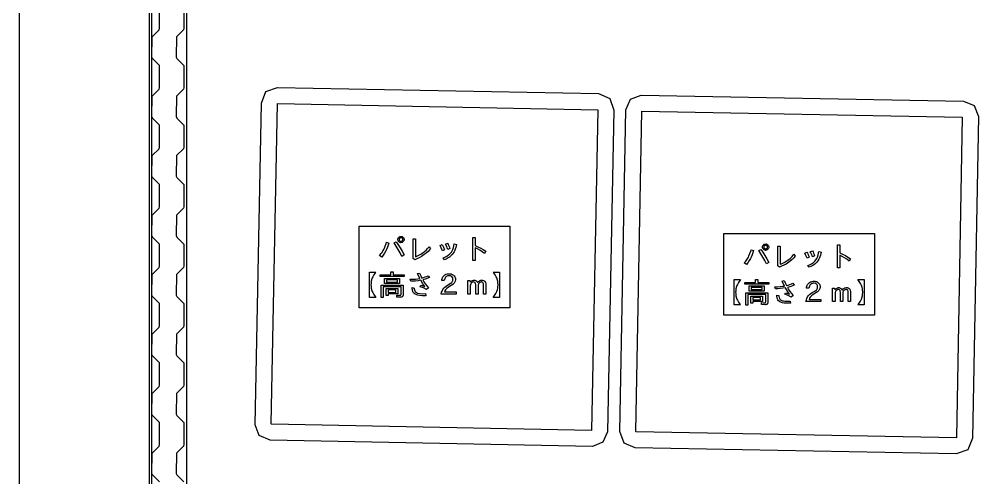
# Model space of a CAD drawing. Extents: x -928 to 12020, y -652 to 16065.
# Drawn here: x -620 to 3904, y 4155 to 6297 of the extents above; entities that cross this region are included whole.
import ezdxf

# ---------------------------------------------------------------- set-up
doc = ezdxf.new("R2010")
doc.units = 0
for name, color, linetype in [('名称ラベル', 1, 'Continuous'), ('壁', 8, 'Continuous'), ('寸法', 2, 'Continuous'), ('床', 9, 'Continuous'), ('荷', 34, 'Continuous'), ('設備', 5, 'Continuous')]:
    doc.layers.add(name, color=color, linetype=linetype)

msp = doc.modelspace()

# ---------------------------------------------------------------- linework, layer by layer
at = {"layer": '名称ラベル'}
for points in [[(969.83, 4948.71), (969.83, 5330.19), (1673.26, 5330.19), (1673.26, 4948.71)], [(2675.3, 4913.5), (2675.3, 5294.98), (3378.73, 5294.98), (3378.73, 4913.5)], [(1065.07, 5193.14), (1071.95, 5201.57), (1075.16, 5206.06), (1081.1, 5215.59), (1083.84, 5220.64), (1088.85, 5231.28), (1091.12, 5236.88), (1095.19, 5248.64), (1096.99, 5254.79), (1107.85, 5250.98), (1101.44, 5232), (1096.48, 5220.33), (1093.79, 5214.79), (1088, 5204.31), (1081.66, 5194.62), (1074.76, 5185.71)], [(1132.4, 5251.5), (1141.97, 5256.54), (1151.31, 5243.16), (1160.66, 5228.56), (1170.02, 5212.72), (1179.38, 5195.66), (1168.72, 5188.49), (1160.66, 5204.84), (1151.92, 5220.78), (1142.5, 5236.34)], [(1150.3, 5267.78), (1150.69, 5271.28), (1151.85, 5274.4), (1153.79, 5277.16), (1155.52, 5278.79), (1158.49, 5280.7), (1161.27, 5281.73), (1167.89, 5281.89), (1169.73, 5281.36), (1172.35, 5280.07), (1176.18, 5276.7), (1177.69, 5274.46), (1178.72, 5272.05), (1179.38, 5267.65), (1179.12, 5264.92), (1178.32, 5262.31), (1176.99, 5259.83), (1175.45, 5257.78), (1173.7, 5256.1), (1171.76, 5254.79), (1169.61, 5253.86), (1167.26, 5253.3), (1161.84, 5253.41), (1163.49, 5253.49), (1160.74, 5253.71), (1158.12, 5254.86), (1154.7, 5257.24), (1152.96, 5259.14), (1151.66, 5261.3), (1150.52, 5265)], [(1161.8, 5275.79), (1158.74, 5273.94), (1156.93, 5271.53), (1156.25, 5269.32), (1156.12, 5267.65), (1156.28, 5266.1), (1156.96, 5264.16), (1159, 5261.22), (1161.3, 5259.63), (1164.11, 5258.88), (1170.26, 5258.85), (1166.39, 5259.07), (1169.76, 5260.5), (1172.27, 5263.03), (1173.38, 5265.77), (1173.38, 5269.56), (1172.53, 5271.84), (1171.02, 5273.8), (1169.23, 5275.18), (1166.88, 5276.14), (1170.99, 5276.14), (1163.06, 5276.36), (1163.5, 5276.26), (1155.22, 5275.54)], [(1221, 5271.2), (1232.5, 5271.2), (1232.53, 5186.97), (1239.15, 5189.63), (1251.72, 5195.66), (1257.64, 5199.01), (1268.73, 5206.37), (1273.92, 5210.39), (1283.55, 5219.09), (1287.99, 5223.77), (1296.15, 5233.79), (1302.48, 5224.23), (1298.4, 5219.09), (1291.34, 5211.58), (1283.15, 5204.32), (1273.85, 5197.3), (1260.06, 5188.35), (1249.67, 5182.51), (1239.35, 5177.5), (1229.08, 5173.31), (1221, 5179.51)], [(1373.7, 5245.68), (1383.13, 5250.07), (1386.21, 5244.58), (1388.98, 5238.75), (1391.44, 5232.59), (1393.6, 5226.1), (1383.65, 5221.45), (1381.55, 5228.24), (1379.19, 5234.55), (1376.57, 5240.36)], [(1501.13, 5170.14), (1501.13, 5277.28), (1511.85, 5277.28), (1511.86, 5240.25), (1524.93, 5233.99), (1537.61, 5227.36), (1549.87, 5220.36), (1561.74, 5212.98), (1554.76, 5202.26), (1543.84, 5210.24), (1533.05, 5217.44), (1522.39, 5223.87), (1511.88, 5229.48), (1511.85, 5170.14)], [(1347.91, 5239.61), (1357.02, 5244.06), (1360.18, 5238.47), (1363.07, 5232.53), (1368.01, 5219.64), (1358.25, 5214.99), (1353.37, 5228.18)], [(1361.42, 5181.64), (1369.15, 5184.47), (1379.61, 5189.68), (1385.82, 5193.8), (1394.01, 5200.96), (1400.53, 5208.87), (1403.87, 5214.3), (1406.82, 5220.39), (1410.48, 5230.75), (1412.42, 5238.47), (1413.95, 5246.84), (1424.42, 5244.39), (1421.32, 5230.33), (1418.56, 5221.79), (1415.25, 5213.91), (1413.39, 5210.21), (1409.26, 5203.32), (1404.58, 5197.09), (1400.08, 5192.24), (1392.18, 5185.59), (1386.14, 5181.59), (1375.95, 5176.21), (1368.4, 5173.05)], [(2770.54, 5157.93), (2777.42, 5166.35), (2780.63, 5170.85), (2786.58, 5180.38), (2789.31, 5185.43), (2791.9, 5190.66), (2796.59, 5201.67), (2800.66, 5213.42), (2802.46, 5219.58), (2813.32, 5215.76), (2806.92, 5196.78), (2801.95, 5185.12), (2799.26, 5179.58), (2793.48, 5169.1), (2787.13, 5159.4), (2780.23, 5150.5)], [(2837.88, 5216.28), (2847.44, 5221.32), (2856.78, 5207.95), (2866.13, 5193.34), (2875.49, 5177.51), (2884.85, 5160.45), (2874.19, 5153.28), (2866.13, 5169.62), (2857.39, 5185.57), (2847.97, 5201.12)], [(2855.78, 5232.57), (2856.16, 5236.06), (2857.33, 5239.19), (2859.26, 5241.94), (2860.99, 5243.57), (2863.96, 5245.49), (2866.74, 5246.52), (2873.36, 5246.68), (2876.1, 5245.78), (2877.83, 5244.85), (2881.65, 5241.48), (2883.9, 5237.65), (2884.62, 5235.13), (2884.85, 5232.44), (2884.59, 5229.7), (2883.79, 5227.1), (2882.46, 5224.62), (2880.92, 5222.56), (2879.18, 5220.88), (2877.23, 5219.58), (2875.08, 5218.64), (2872.73, 5218.08), (2867.32, 5218.2), (2868.99, 5218.28), (2866.22, 5218.49), (2863.59, 5219.64), (2860.17, 5222.02), (2858.44, 5223.93), (2857.13, 5226.08), (2855.99, 5229.78)], [(2867.27, 5240.58), (2864.21, 5238.73), (2862.4, 5236.31), (2861.88, 5234.88), (2861.59, 5232.44), (2861.85, 5230.5), (2862.43, 5228.95), (2864.47, 5226), (2866.77, 5224.42), (2869.58, 5223.66), (2875.77, 5223.64), (2871.87, 5223.86), (2875.23, 5225.28), (2877.75, 5227.81), (2878.86, 5230.56), (2878.85, 5234.35), (2878.01, 5236.63), (2876.49, 5238.59), (2874.7, 5239.96), (2872.36, 5240.92), (2876.46, 5240.93), (2868.54, 5241.15), (2868.97, 5241.05), (2860.69, 5240.33)], [(2926.47, 5235.99), (2937.97, 5235.99), (2938, 5151.76), (2944.63, 5154.41), (2957.19, 5160.45), (2968.78, 5167.37), (2974.21, 5171.16), (2984.33, 5179.41), (2989.02, 5183.87), (2993.47, 5188.55), (3001.62, 5198.58), (3007.96, 5189.01), (3001.64, 5181.35), (2994.21, 5173.92), (2985.65, 5166.74), (2979.32, 5162.09), (2965.53, 5153.14), (2955.15, 5147.3), (2944.82, 5142.28), (2934.55, 5138.09), (2926.47, 5144.3)], [(3053.39, 5204.39), (3062.5, 5208.85), (3065.66, 5203.25), (3068.54, 5197.32), (3073.48, 5184.42), (3063.72, 5179.77), (3058.85, 5192.97)], [(3066.89, 5146.43), (3074.62, 5149.25), (3085.08, 5154.46), (3094.17, 5160.84), (3099.48, 5165.75), (3106, 5173.65), (3109.35, 5179.09), (3112.29, 5185.17), (3115.95, 5195.53), (3117.89, 5203.25), (3119.43, 5211.63), (3129.89, 5209.17), (3126.79, 5195.12), (3124.03, 5186.57), (3120.73, 5178.69), (3118.87, 5175), (3114.74, 5168.1), (3110.06, 5161.87), (3105.55, 5157.02), (3100.44, 5152.51), (3091.62, 5146.37), (3084.98, 5142.7), (3073.87, 5137.83)], [(3079.17, 5210.47), (3088.6, 5214.86), (3091.68, 5209.36), (3094.45, 5203.54), (3096.92, 5197.38), (3099.07, 5190.89), (3089.12, 5186.23), (3087.02, 5193.03), (3084.66, 5199.33), (3082.04, 5205.15)], [(3206.6, 5134.93), (3206.6, 5242.06), (3217.33, 5242.06), (3217.34, 5205.04), (3230.4, 5198.78), (3243.08, 5192.15), (3255.35, 5185.14), (3267.21, 5177.77), (3260.23, 5167.04), (3249.31, 5175.02), (3238.52, 5182.23), (3227.86, 5188.66), (3217.35, 5194.27), (3217.33, 5134.93)], [(1017.83, 4996.97), (1017.83, 5115.55), (1047.88, 5115.55), (1044.13, 5111.31), (1037.62, 5102.47), (1032.4, 5093.11), (1030.29, 5088.23), (1028.49, 5083.23), (1025.89, 5072.84), (1024.59, 5061.94), (1024.42, 5056.29), (1024.59, 5050.61), (1025.89, 5039.64), (1028.49, 5029.22), (1030.29, 5024.21), (1032.4, 5019.33), (1037.62, 5009.98), (1040.71, 5005.51), (1047.88, 4996.97)], [(1066.81, 5094.09), (1066.81, 5101.91), (1117.57, 5101.92), (1117.61, 5115.81), (1127.56, 5115.81), (1127.6, 5101.91), (1179.19, 5101.91), (1179.19, 5094.09)], [(1595.21, 5115.55), (1625.26, 5115.55), (1625.26, 4996.97), (1595.21, 4996.97), (1598.96, 5001.2), (1605.48, 5010.04), (1608.25, 5014.66), (1612.81, 5024.26), (1616.06, 5034.36), (1617.21, 5039.61), (1618.02, 5044.98), (1618.67, 5056.1), (1618.02, 5067.26), (1617.21, 5072.65), (1616.06, 5077.93), (1612.81, 5088.08), (1610.69, 5092.98), (1605.48, 5102.38), (1598.96, 5111.28)], [(1088.14, 5061.66), (1088.14, 5086.15), (1157.86, 5086.15), (1157.86, 5061.66)], [(1097.38, 5068.88), (1148.58, 5068.83), (1148.62, 5078.93), (1097.42, 5078.97)], [(1207.88, 5082.33), (1219.71, 5082.23), (1231.93, 5082.78), (1243.85, 5084.06), (1252.55, 5085.49), (1241.61, 5108.37), (1251.17, 5111.02), (1256.89, 5097.97), (1262.17, 5087.64), (1270.1, 5089.84), (1277.7, 5092.41), (1284.96, 5095.34), (1291.89, 5098.62), (1297.44, 5089.83), (1282.63, 5083.93), (1266.78, 5079.26), (1272.39, 5069.79), (1278.61, 5060.27), (1285.38, 5050.73), (1292.73, 5041.17), (1284.52, 5034.13), (1270.25, 5041.03), (1254.99, 5046.73), (1257.9, 5054.29), (1267.64, 5051.04), (1276.72, 5047.49), (1271.74, 5054.03), (1266.8, 5061.19), (1257.38, 5077.02), (1245.22, 5075.05), (1233.42, 5073.64), (1221.99, 5072.79), (1210.92, 5072.51)], [(1352.89, 5012.67), (1355.06, 5021.55), (1357.05, 5026.97), (1360.84, 5034.33), (1365.62, 5040.77), (1369.86, 5045.14), (1375.59, 5049.86), (1382.48, 5054.44), (1394.9, 5061.78), (1401.84, 5067.01), (1404.3, 5069.72), (1406.23, 5072.79), (1407.13, 5074.97), (1407.92, 5078.42), (1407.94, 5083.67), (1406.87, 5088.56), (1405.94, 5090.65), (1403.27, 5094.08), (1399.55, 5096.53), (1397.27, 5097.39), (1391.95, 5098.37), (1386.94, 5098.42), (1383.25, 5097.83), (1379.91, 5096.65), (1375.53, 5093.78), (1373.02, 5091.13), (1370.85, 5087.89), (1369.21, 5084.24), (1368.07, 5080.08), (1367.43, 5075.42), (1355.67, 5075.42), (1356.33, 5080.3), (1357.42, 5084.8), (1358.93, 5088.94), (1360.87, 5092.71), (1364.56, 5097.67), (1369.21, 5101.84), (1374.47, 5104.97), (1380.28, 5107), (1386.64, 5107.93), (1394.03, 5107.69), (1398.82, 5106.79), (1401.8, 5105.86), (1407.3, 5103.21), (1411.05, 5100.51), (1414.12, 5097.4), (1416.51, 5093.9), (1418.21, 5089.99), (1419.24, 5085.68), (1419.51, 5079.06), (1418.55, 5073.57), (1417.27, 5070.14), (1415.47, 5066.87), (1413.16, 5063.79), (1410.33, 5060.88), (1407, 5058.04), (1399.94, 5053.21), (1386.66, 5045.49), (1378.79, 5039.38), (1372.82, 5032.73), (1369.9, 5028), (1367.84, 5023.06), (1422.1, 5023.01), (1422.1, 5012.67)], [(1477.99, 5012.67), (1477.99, 5075.55), (1486.46, 5075.55), (1488.36, 5067.65), (1492.89, 5072.18), (1495.96, 5074.51), (1499.06, 5076.25), (1503.77, 5077.78), (1508.73, 5077.99), (1510.44, 5077.75), (1515.09, 5076.09), (1519.01, 5073.01), (1521.21, 5070.17), (1523.1, 5066.74), (1527.51, 5071.67), (1532.34, 5075.22), (1537.59, 5077.36), (1541.32, 5077.99), (1546.56, 5077.83), (1550.94, 5076.58), (1554.66, 5074.25), (1557.71, 5070.85), (1560.12, 5066), (1561.28, 5060.19), (1561.35, 5012.67), (1550.24, 5012.67), (1550.24, 5057.39), (1549.98, 5060.97), (1549.2, 5063.89), (1547.05, 5067.05), (1544.96, 5068.36), (1542.33, 5069.05), (1540.87, 5069.09), (1538.94, 5068.95), (1536.15, 5068.21), (1533.49, 5066.85), (1531.78, 5065.59), (1530.14, 5064.04), (1527.99, 5061.26), (1526.9, 5059.26), (1525.78, 5056.03), (1525.23, 5051.31), (1525.23, 5012.67), (1514.12, 5012.67), (1514.12, 5057.39), (1513.81, 5060.6), (1512.55, 5064.1), (1509.97, 5067.3), (1507.37, 5068.73), (1504.11, 5069.1), (1499.54, 5067.89), (1495.34, 5065.07), (1492.88, 5062.44), (1491.52, 5060.45), (1489.71, 5056.12), (1489.11, 5051.31), (1489.11, 5012.67)], [(2723.3, 4961.76), (2723.3, 5080.33), (2753.35, 5080.33), (2746.19, 5071.74), (2743.09, 5067.25), (2737.88, 5057.89), (2735.76, 5053.02), (2733.97, 5048.01), (2731.36, 5037.62), (2730.06, 5026.72), (2729.9, 5021.08), (2730.06, 5015.39), (2731.36, 5004.43), (2733.97, 4994), (2735.76, 4988.99), (2737.88, 4984.12), (2743.09, 4974.77), (2749.61, 4965.96), (2753.35, 4961.76)], [(2772.29, 5058.88), (2772.29, 5066.7), (2823.05, 5066.7), (2823.08, 5080.59), (2833.03, 5080.59), (2833.07, 5066.7), (2884.66, 5066.7), (2884.66, 5058.88)], [(2913.35, 5047.12), (2925.18, 5047.01), (2937.4, 5047.56), (2949.33, 5048.84), (2958.02, 5050.28), (2947.08, 5073.16), (2956.65, 5075.81), (2962.37, 5062.76), (2967.65, 5052.43), (2975.57, 5054.63), (2983.17, 5057.2), (2990.44, 5060.12), (2997.36, 5063.4), (3002.92, 5054.62), (2988.1, 5048.72), (2972.25, 5044.05), (2977.87, 5034.57), (2984.08, 5025.05), (2990.86, 5015.51), (2998.2, 5005.96), (2989.99, 4998.91), (2975.73, 5005.81), (2960.46, 5011.51), (2963.37, 5019.07), (2973.11, 5015.83), (2982.19, 5012.28), (2977.21, 5018.81), (2972.27, 5025.97), (2962.85, 5041.81), (2950.69, 5039.84), (2938.89, 5038.43), (2927.46, 5037.58), (2916.39, 5037.3)], [(3058.36, 4977.46), (3060.53, 4986.34), (3062.52, 4991.75), (3066.32, 4999.11), (3071.09, 5005.56), (3075.33, 5009.92), (3081.06, 5014.65), (3087.95, 5019.23), (3100.38, 5026.57), (3107.31, 5031.8), (3109.78, 5034.5), (3111.7, 5037.58), (3112.6, 5039.76), (3113.4, 5043.21), (3113.41, 5048.45), (3112.35, 5053.35), (3111.41, 5055.44), (3108.75, 5058.86), (3105.02, 5061.31), (3102.75, 5062.17), (3097.42, 5063.15), (3092.42, 5063.21), (3088.72, 5062.61), (3085.38, 5061.43), (3082.37, 5059.67), (3078.5, 5055.92), (3076.32, 5052.67), (3074.68, 5049.02), (3073.54, 5044.86), (3072.9, 5040.2), (3061.14, 5040.2), (3061.8, 5045.08), (3062.89, 5049.59), (3064.4, 5053.73), (3066.34, 5057.49), (3070.03, 5062.45), (3074.68, 5066.63), (3079.94, 5069.76), (3085.75, 5071.79), (3092.11, 5072.71), (3099.5, 5072.47), (3102.74, 5071.94), (3107.28, 5070.65), (3112.77, 5067.99), (3116.52, 5065.29), (3119.59, 5062.19), (3121.98, 5058.69), (3123.69, 5054.78), (3124.71, 5050.47), (3124.99, 5043.85), (3124.02, 5038.36), (3122.74, 5034.92), (3120.94, 5031.66), (3118.63, 5028.57), (3115.81, 5025.66), (3112.47, 5022.83), (3105.41, 5018), (3092.13, 5010.27), (3084.26, 5004.17), (3078.29, 4997.52), (3075.37, 4992.78), (3073.31, 4987.84), (3127.57, 4987.8), (3127.57, 4977.46)], [(3300.69, 5080.33), (3330.73, 5080.33), (3330.73, 4961.76), (3300.69, 4961.76), (3304.43, 4965.99), (3310.95, 4974.83), (3313.72, 4979.44), (3318.28, 4989.04), (3321.54, 4999.15), (3322.68, 5004.39), (3323.49, 5009.76), (3324.14, 5020.88), (3323.49, 5032.05), (3322.68, 5037.44), (3321.54, 5042.71), (3318.28, 5052.87), (3313.72, 5062.53), (3310.95, 5067.17), (3307.85, 5071.68)], [(1071.6, 4996.71), (1071.6, 5053.71), (1174.41, 5053.71), (1174.32, 5006.5), (1173.64, 5003.73), (1173.04, 5002.56), (1172.27, 5001.52), (1170.23, 4999.86), (1167.5, 4998.75), (1164.09, 4998.2), (1146.1, 4998.71), (1144.81, 5008.21), (1153.39, 5007.2), (1161.08, 5006.84), (1163.45, 5007.6), (1164.52, 5008.75), (1165.04, 5011.12), (1165.01, 5046.14), (1081.01, 5046.15), (1080.96, 4996.71)], [(1095.96, 5005.95), (1095.96, 5038.78), (1149.53, 5038.78), (1149.53, 5013.51), (1104.86, 5013.51), (1104.81, 5005.95)], [(1104.86, 5031.73), (1104.85, 5020.56), (1140.67, 5020.59), (1140.64, 5031.73)], [(1217.33, 5037.14), (1217.38, 5042.59), (1226.81, 5040.91), (1227.02, 5036.69), (1227.65, 5032.85), (1229.39, 5027.81), (1231.06, 5024.93), (1233.16, 5022.44), (1237.44, 5019.24), (1241.29, 5017.53), (1245.92, 5016.19), (1254.35, 5014.91), (1264.55, 5014.48), (1279.35, 5014.93), (1280.51, 5004.92), (1263.15, 5004.72), (1251.17, 5005.61), (1244.28, 5006.81), (1238.27, 5008.48), (1230.9, 5011.88), (1228.88, 5013.25), (1225.33, 5016.46), (1222.42, 5020.17), (1220.16, 5024.38), (1217.98, 5031.66)], [(2793.61, 5026.44), (2793.61, 5050.93), (2863.34, 5050.93), (2863.34, 5026.44)], [(2802.9, 5043.76), (2802.89, 5033.61), (2854.1, 5033.65), (2854.06, 5043.76)], [(3183.47, 4977.46), (3183.47, 5040.33), (3191.93, 5040.33), (3193.83, 5032.44), (3198.36, 5036.96), (3201.43, 5039.29), (3206.1, 5041.69), (3209.24, 5042.56), (3214.21, 5042.77), (3215.91, 5042.54), (3220.56, 5040.88), (3224.48, 5037.8), (3226.69, 5034.96), (3228.57, 5031.52), (3232.98, 5036.46), (3237.81, 5040.01), (3241.27, 5041.59), (3246.79, 5042.77), (3252.03, 5042.61), (3256.42, 5041.36), (3260.13, 5039.03), (3263.18, 5035.63), (3265.59, 5030.78), (3266.75, 5024.98), (3266.83, 4977.46), (3255.71, 4977.46), (3255.71, 5022.17), (3255.45, 5025.75), (3254.09, 5029.89), (3252.52, 5031.84), (3251.54, 5032.57), (3249.21, 5033.55), (3246.34, 5033.87), (3243.47, 5033.56), (3241.62, 5033), (3238.96, 5031.63), (3237.26, 5030.37), (3235.61, 5028.83), (3233.47, 5026.05), (3232.37, 5024.04), (3231.25, 5020.82), (3230.7, 5016.1), (3230.7, 4977.46), (3219.59, 4977.46), (3219.59, 5022.17), (3219.28, 5025.39), (3218.02, 5028.89), (3215.45, 5032.09), (3212.84, 5033.52), (3209.59, 5033.88), (3205.02, 5032.68), (3200.81, 5029.85), (3198.35, 5027.22), (3196.99, 5025.24), (3195.18, 5020.91), (3194.58, 5016.1), (3194.58, 4977.46)], [(2777.07, 4961.5), (2777.07, 5018.49), (2879.88, 5018.49), (2879.79, 4971.28), (2879.11, 4968.52), (2878.51, 4967.34), (2876.81, 4965.41), (2875.7, 4964.65), (2872.97, 4963.54), (2869.56, 4962.99), (2851.58, 4963.5), (2850.28, 4973), (2858.86, 4971.98), (2866.55, 4971.62), (2868.92, 4972.38), (2869.99, 4973.54), (2870.51, 4975.91), (2870.48, 5010.93), (2786.49, 5010.93), (2786.44, 4961.5)], [(2801.43, 4970.74), (2801.43, 5003.56), (2855, 5003.56), (2855, 4978.3), (2810.33, 4978.3), (2810.28, 4970.74)], [(2810.33, 4996.52), (2810.32, 4985.34), (2846.14, 4985.38), (2846.11, 4996.52)], [(2922.8, 5001.93), (2922.85, 5007.38), (2932.29, 5005.7), (2932.5, 5001.47), (2933.13, 4997.64), (2934.86, 4992.59), (2936.54, 4989.72), (2938.64, 4987.22), (2942.91, 4984.03), (2948.98, 4981.6), (2954.01, 4980.46), (2959.83, 4979.7), (2970.03, 4979.27), (2984.82, 4979.72), (2985.99, 4969.7), (2968.63, 4969.51), (2956.64, 4970.4), (2949.75, 4971.59), (2943.74, 4973.26), (2941.06, 4974.28), (2936.37, 4976.67), (2934.35, 4978.04), (2930.8, 4981.24), (2927.89, 4984.95), (2925.63, 4989.17), (2923.45, 4996.44)]]:
    msp.add_lwpolyline(points, close=True, dxfattribs=at)
at = {"layer": '壁'}
msp.add_lwpolyline([(-12, 6), (-12, 15994), (-10.24, 15998.24), (-6, 16000), (156, 16000), (160.24, 15998.24), (162, 15994), (162, 6), (160.24, 1.76), (156, 0), (-6, 0), (-10.24, 1.76)], close=True, dxfattribs=at)
for points in [[(35.16, 4134.64), (2.87, 4167.21), (0, 4174), (0.84, 4269.64), (33.13, 4302.21), (36, 4309.01), (35.16, 4412.64), (2.87, 4445.21), (0, 4452), (0.84, 4547.64), (33.13, 4580.21), (36, 4587.01), (35.16, 4690.64), (2.87, 4723.21), (0, 4730), (0.84, 4825.64), (33.13, 4858.21), (36, 4865.01), (35.16, 4968.64), (2.87, 5001.21), (0, 5008), (0.84, 5103.64), (33.13, 5136.21), (36, 5143.01), (35.16, 5246.64), (2.87, 5279.21), (0, 5286), (0.84, 5381.64), (33.13, 5414.21), (36, 5421.01), (35.16, 5524.64), (2.87, 5557.21), (0, 5564), (0.84, 5659.64), (33.13, 5692.21), (36, 5699.01), (35.16, 5802.64), (2.87, 5835.21), (0, 5842), (0.84, 5937.64), (33.13, 5970.21), (36, 5977.01), (35.16, 6080.64), (2.87, 6113.21), (0, 6120), (0.84, 6215.64), (33.13, 6248.21), (36, 6255.01), (35.16, 6358.64)], [(149.16, 6358.64), (150, 6255), (147.13, 6248.21), (114.84, 6215.64), (114, 6120.01), (116.87, 6113.21), (149.16, 6080.64), (150, 5977), (147.13, 5970.21), (114.84, 5937.64), (114, 5842.01), (116.87, 5835.21), (149.16, 5802.64), (150, 5699), (147.13, 5692.21), (114.84, 5659.64), (114, 5564.01), (116.87, 5557.21), (149.16, 5524.64), (150, 5421), (147.13, 5414.21), (114.84, 5381.64), (114, 5286.01), (116.87, 5279.21), (149.16, 5246.64), (150, 5143), (147.13, 5136.21), (114.84, 5103.64), (114, 5008.01), (116.87, 5001.21), (149.16, 4968.64), (150, 4865), (147.13, 4858.21), (114.84, 4825.64), (114, 4730.01), (116.87, 4723.21), (149.16, 4690.64), (150, 4587), (147.13, 4580.21), (114.84, 4547.64), (114, 4452.01), (116.87, 4445.21), (149.16, 4412.64), (150, 4309), (147.13, 4302.21), (114.84, 4269.64), (114, 4174.01), (116.87, 4167.21), (149.16, 4134.64)]]:
    msp.add_lwpolyline(points, dxfattribs=at)
at = {"layer": '寸法'}
msp.add_line((-620, -52.05), (-620, 16020), dxfattribs=at)
at = {"layer": '床'}
msp.add_lwpolyline([(0, 16000), (12000, 16000), (12000, 0), (0, 0)], close=True, dxfattribs=at)
at = {"layer": '荷'}
for points in [[(482.15, 4402.13), (512.55, 5905.61), (533.36, 5959.6), (588.04, 5978.81), (2088.88, 5949.38), (2141.48, 5927.14), (2160.76, 5872.45), (2131.24, 4369.19), (2109.41, 4319.83), (2060.14, 4299.88), (552.83, 4329.55), (502.26, 4351.19)], [(2188.59, 4370.34), (2216.5, 5873.63), (2238.28, 5923.02), (2287.53, 5943.02), (3794.87, 5914.96), (3845.46, 5893.37), (3865.62, 5842.46), (3836.84, 4338.94), (3816.09, 4284.93), (3761.43, 4265.66), (2260.56, 4293.49), (2207.93, 4315.67)]]:
    msp.add_lwpolyline(points, close=True, dxfattribs=at)
at = {"layer": '設備'}
for points in [[(557.04, 4406.35), (587.38, 5903.2), (2085.39, 5873.69), (2055.88, 4375.67), (559, 4404.31)], [(2263.13, 4370.35), (2291.87, 5867.23), (3789.91, 5839.32), (3762.01, 4341.28), (2265.1, 4368.31)]]:
    msp.add_lwpolyline(points, close=True, dxfattribs=at)

doc.saveas('drawing.dxf')
